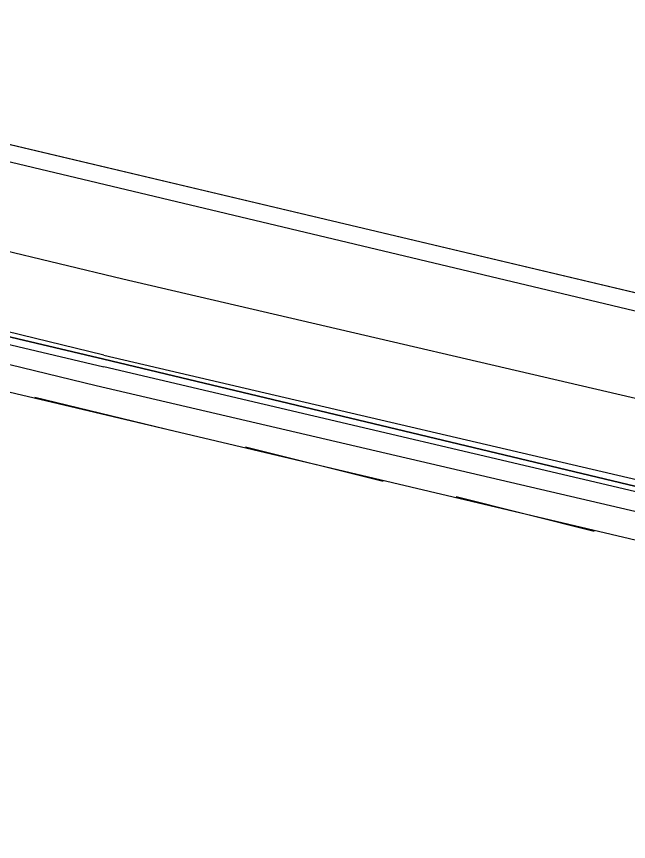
# Model space of a CAD drawing. Header units: feet. Extents: x -84 to 198, y -22 to 181.
# Drawn here: x 81.123 to 83.253, y 149.004 to 151.878 of the extents above; entities that cross this region are included whole.
import ezdxf

# ---------------------------------------------------------------- set-up
doc = ezdxf.new("R2010")
doc.units = ezdxf.units.FT
doc.layers.add('A-LINEA', color=7, linetype='CONTINUOUS')

msp = doc.modelspace()

# ---------------------------------------------------------------- linework, layer by layer
at = {"layer": 'A-LINEA'}
for p, q in [((88.24, 149.7378), (79.1867, 151.8844)), ((79.7867, 151.6844), (87.8933, 149.7511)), ((81.4, 150.5911), (79.7733, 150.9911)), ((79.6, 150.9244), (87.72, 149.0044)), ((81.68, 150.4311), (81.1867, 150.5511)), ((82.4, 150.2578), (81.92, 150.3778)), ((83.1333, 150.0844), (82.6533, 150.2044))]:
    msp.add_line(p, q, dxfattribs=at)
for points in [[(90.72, 160.1778), (88.24, 149.7378), (79.1867, 151.8844)], [(79.72, 151.3911), (81.4933, 150.9644), (83.6667, 150.4578)], [(81.4267, 150.6978), (79.7333, 151.1111), (79.7333, 151.0978), (79.7333, 151.0844), (81.4267, 150.6844), (79.7333, 151.0844), (79.72, 151.0711), (79.7333, 151.0578), (81.4267, 150.6578)], [(81.4267, 150.6978), (83.6533, 150.1778), (83.6533, 150.1644), (83.6533, 150.1511), (81.4267, 150.6844), (83.6533, 150.1511), (83.6533, 150.1378), (83.64, 150.1378), (81.4267, 150.6578)], [(83.5733, 150.1111), (83.5733, 150.1111), (83.5733, 150.0844), (81.4, 150.5911)]]:
    msp.add_lwpolyline(points, dxfattribs=at)

doc.saveas('drawing.dxf')
